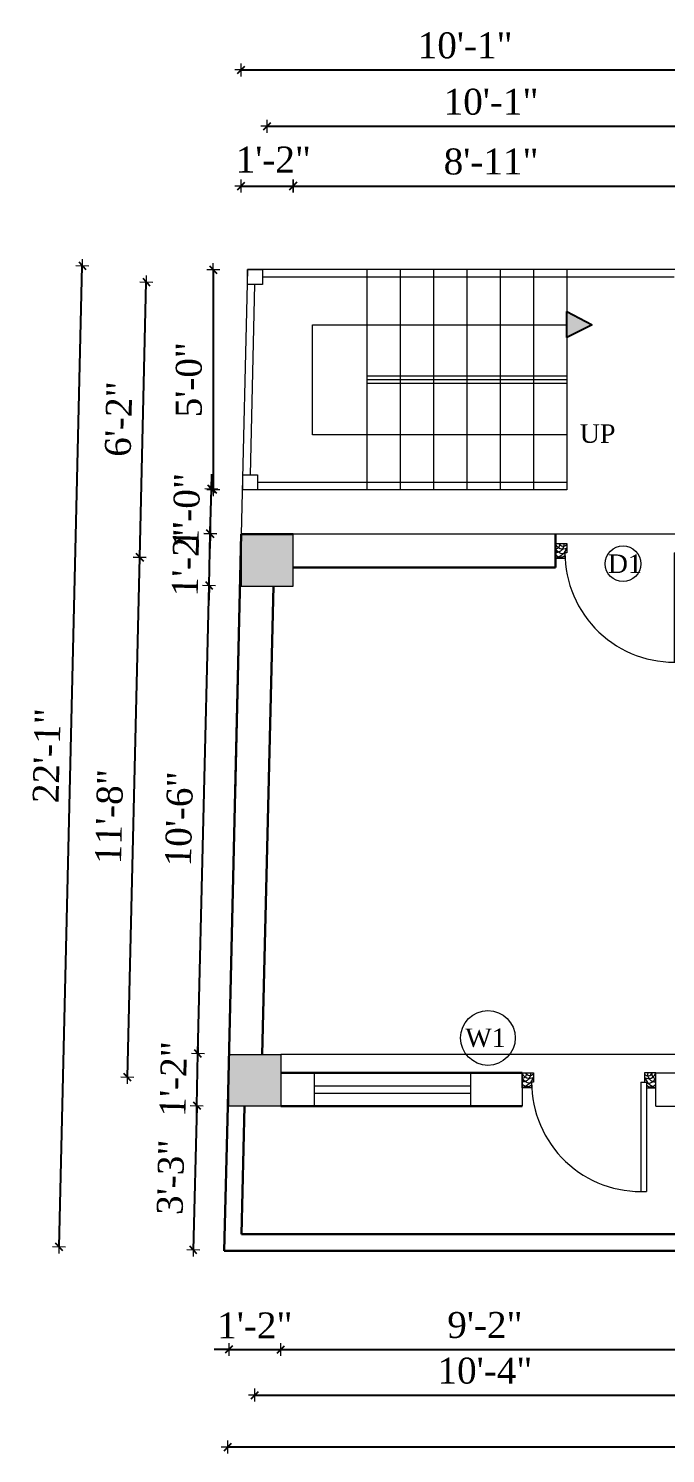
# Model space of a CAD drawing. Header units: inches. Extents: x 151827 to 346502, y -56182 to -23217.
# Drawn here: x 163094.3 to 163266.3, y -25759.8 to -25375.4 of the extents above; entities that cross this region are included whole.
import ezdxf

# ---------------------------------------------------------------- set-up
doc = ezdxf.new("R2010")
doc.units = ezdxf.units.IN
doc.header["$LTSCALE"] = 5
doc.header["$MEASUREMENT"] = 0
for name, color, linetype, lineweight in [('A-WALL', 7, 'Continuous', 9), ('Dimension', 7, 'Continuous', 18), ('DOOR', 62, 'Continuous', 0), ('Dw', 2, 'Continuous', 18)]:
    doc.layers.add(name, color=color, linetype=linetype, lineweight=lineweight)
doc.layers.add('dim line', color=7, linetype='Continuous', lineweight=15, true_color=0xfab2b2)
doc.layers.add('TEXT', color=6, linetype='Continuous')
doc.layers.add('WALL', color=7, linetype='Continuous')
doc.styles.add('ordinary', font='times.ttf')
doc.dimstyles.new('Copy of 96', dxfattribs={"dimtxt": 7, "dimasz": 4, "dimexe": 0.5, "dimexo": 0.5, "dimgap": 3, "dimtad": 1, "dimdec": 1, "dimzin": 11, "dimdsep": 46, "dimlunit": 4, "dimtxsty": 'ordinary', "dimblk": 'OBLIQUE', "dimcen": 0.09, "dimse1": 1, "dimse2": 1, "dimclrt": 6, "dimazin": 0, "dimtfac": 1, "dimtdec": 1, "dimtix": 1, "dimtmove": 2, "dimatfit": 3, "dimldrblk": 'leader', "dimfxl": 0.5, "dimfxlon": 1, "dimtolj": 1, "dimtzin": 0, "dimarcsym": 0})

# ---------------------------------------------------------------- blocks, each defined once
blk = doc.blocks.new('A$C27B36B59')
at = {"layer": 'DOOR'}
for p, q in [((0, 4), (0, 0)), ((2.5, 4), (0, 4)), ((2.5, 2.5), (2.5, 4)), ((0, 0), (3, 0)), ((3, 2.5), (2.5, 2.5)), ((3, 0), (3, 2.5))]:
    blk.add_line(p, q, dxfattribs=at)
for centre, radius, start, end in [((-1.4, -0.54), 4.75, 22.1411, 72.838), ((1.34, 2.09), 1.64, 45.138, 144.8948), ((2.21, 0.3), 2.49, 83.3149, 152.658), ((0.13, 0.37), 2.05, 349.4875, 93.6805), ((1.96, -0.47), 2.01, 58.7447, 166.495), ((-0.06, 0.32), 1.13, 343.542, 86.947), ((2.08, -0.4), 1.17, 38.2816, 160.1519)]:
    blk.add_arc(centre, radius, start, end, dxfattribs=at)
blk = doc.blocks.new('D2')
at = {"layer": 'DOOR'}
for p, q in [((74473.95, 24047.59), (74473.95, 24018.09)), ((74473.95, 24047.59), (74475.45, 24047.59)), ((74475.45, 24047.59), (74475.45, 24018.13))]:
    blk.add_line(p, q, dxfattribs=at)
blk.add_arc((74473.95, 24047.59), 29.5, 180, 272.9146, dxfattribs=at)
at = {"layer": 'DOOR', "xscale": -1, "rotation": 180}
blk.add_blockref('A$C27B36B59', (74441.95, 24050.09), dxfattribs=at)
at = {"layer": 'DOOR', "rotation": 180}
blk.add_blockref('A$C27B36B59', (74477.95, 24050.09), dxfattribs=at)
blk = doc.blocks.new('oblique')
at = {"color": 0, "lineweight": -2}
blk.add_line((0.25, 0.25), (-0.25, -0.25), dxfattribs=at)
at = {"layer": 'dim line', "lineweight": 9}
for p, q in [((-0.4375, 0), (0.4375, 0)), ((0, 0.4375), (0, -0.4375))]:
    blk.add_line(p, q, dxfattribs=at)
blk = doc.blocks.new('*D1075')
at = {"layer": 'A-WALL', "color": 0, "lineweight": -2, "ltscale": 50, "transparency": 16777216}
blk.add_line((163151.79, -25417.93), (163165.79, -25417.93), dxfattribs=at)
at = {"layer": 'Defpoints', "color": 0, "ltscale": 50, "transparency": 16777216}
for p in [(163165.79, -25417.93), (163151.79, -25511.87), (163165.79, -25511.87)]:
    blk.add_point(p, dxfattribs=at)
at = {"layer": 'A-WALL', "color": 0, "lineweight": -2, "ltscale": 50, "transparency": 16777216, "xscale": 4, "yscale": 4, "zscale": 4, "rotation": 180}
blk.add_blockref('oblique', (163151.79, -25417.93), dxfattribs=at)
at = {"layer": 'A-WALL', "color": 0, "lineweight": -2, "ltscale": 50, "transparency": 16777216, "xscale": 4, "yscale": 4, "zscale": 4}
blk.add_blockref('oblique', (163165.79, -25417.93), dxfattribs=at)
at = {"layer": 'A-WALL', "color": 6, "ltscale": 50, "transparency": 16777216, "insert": (163160.44, -25410.79), "char_height": 7, "attachment_point": 5, "style": 'ordinary'}
blk.add_mtext('\\A1;1\'-2"', dxfattribs=at)
blk = doc.blocks.new('_OBLIQUE')
at = {"color": 0, "linetype": 'ByBlock'}
blk.add_line((-0.5, -0.5), (0.5, 0.5), dxfattribs=at)
blk = doc.blocks.new('leader')
at = {"layer": 'Dimension'}
for p, q in [((0, -4.328), (0, 4.328)), ((-4.424, 0), (4.424, 0))]:
    blk.add_line(p, q, dxfattribs=at)
blk = doc.blocks.new('*D1076')
at = {"layer": 'A-WALL', "color": 0, "lineweight": -2, "ltscale": 5, "transparency": 16777216}
blk.add_line((163165.79, -25417.93), (163272.67, -25417.93), dxfattribs=at)
at = {"layer": 'Defpoints', "color": 0, "ltscale": 5, "transparency": 16777216}
for p in [(163272.67, -25417.93), (163272.67, -25440.49), (163165.79, -25511.87)]:
    blk.add_point(p, dxfattribs=at)
at = {"layer": 'A-WALL', "color": 0, "lineweight": -2, "ltscale": 5, "transparency": 16777216, "xscale": 4, "yscale": 4, "zscale": 4, "rotation": 180}
blk.add_blockref('oblique', (163165.79, -25417.93), dxfattribs=at)
at = {"layer": 'A-WALL', "color": 0, "lineweight": -2, "ltscale": 5, "transparency": 16777216, "xscale": 4, "yscale": 4, "zscale": 4}
blk.add_blockref('oblique', (163272.67, -25417.93), dxfattribs=at)
at = {"layer": 'A-WALL', "color": 6, "ltscale": 5, "transparency": 16777216, "insert": (163219.23, -25411.37), "char_height": 7, "attachment_point": 5, "style": 'ordinary'}
blk.add_mtext('\\A1;8\'-11"', dxfattribs=at)
blk = doc.blocks.new('*D1083')
at = {"layer": 'A-WALL', "color": 0, "lineweight": -2, "ltscale": 5, "transparency": 16777216}
blk.add_line((163158.79, -25401.8), (163279.67, -25401.8), dxfattribs=at)
at = {"layer": 'Defpoints', "color": 0, "ltscale": 5, "transparency": 16777216}
for p in [(163279.67, -25401.8), (163158.79, -25518.87), (163279.67, -25518.87)]:
    blk.add_point(p, dxfattribs=at)
at = {"layer": 'A-WALL', "color": 0, "lineweight": -2, "ltscale": 5, "transparency": 16777216, "xscale": 4, "yscale": 4, "zscale": 4, "rotation": 180}
blk.add_blockref('oblique', (163158.79, -25401.8), dxfattribs=at)
at = {"layer": 'A-WALL', "color": 0, "lineweight": -2, "ltscale": 5, "transparency": 16777216, "xscale": 4, "yscale": 4, "zscale": 4}
blk.add_blockref('oblique', (163279.67, -25401.8), dxfattribs=at)
at = {"layer": 'A-WALL', "color": 6, "ltscale": 5, "transparency": 16777216, "insert": (163219.23, -25395.24), "char_height": 7, "attachment_point": 5, "style": 'ordinary'}
blk.add_mtext('\\A1;10\'-1"', dxfattribs=at)
blk = doc.blocks.new('*D1086')
at = {"layer": 'A-WALL', "color": 0, "lineweight": -2, "ltscale": 5, "transparency": 16777216}
blk.add_line((163151.79, -25386.6), (163272.67, -25386.6), dxfattribs=at)
at = {"layer": 'Defpoints', "color": 0, "ltscale": 5, "transparency": 16777216}
for p in [(163272.67, -25386.6), (163272.67, -25440.49), (163151.79, -25511.87)]:
    blk.add_point(p, dxfattribs=at)
at = {"layer": 'A-WALL', "color": 0, "lineweight": -2, "ltscale": 5, "transparency": 16777216, "xscale": 4, "yscale": 4, "zscale": 4, "rotation": 180}
blk.add_blockref('oblique', (163151.79, -25386.6), dxfattribs=at)
at = {"layer": 'A-WALL', "color": 0, "lineweight": -2, "ltscale": 5, "transparency": 16777216, "xscale": 4, "yscale": 4, "zscale": 4}
blk.add_blockref('oblique', (163272.67, -25386.6), dxfattribs=at)
at = {"layer": 'A-WALL', "color": 6, "ltscale": 5, "transparency": 16777216, "insert": (163212.23, -25380.04), "char_height": 7, "attachment_point": 5, "style": 'ordinary'}
blk.add_mtext('\\A1;10\'-1"', dxfattribs=at)
blk = doc.blocks.new('*D1090')
at = {"layer": 'A-WALL', "color": 0, "lineweight": -2, "ltscale": 50, "transparency": 16777216}
for p, q in [((163148.46, -25731.76), (163144.46, -25731.76)), ((163148.46, -25731.76), (163162.46, -25731.76)), ((163162.46, -25731.76), (163166.46, -25731.76))]:
    blk.add_line(p, q, dxfattribs=at)
at = {"layer": 'Defpoints', "color": 0, "ltscale": 50, "transparency": 16777216}
for p in [(163148.46, -25666.15), (163162.46, -25666.15), (163162.46, -25731.76)]:
    blk.add_point(p, dxfattribs=at)
at = {"layer": 'A-WALL', "color": 0, "lineweight": -2, "ltscale": 50, "transparency": 16777216, "xscale": 4, "yscale": 4, "zscale": 4}
blk.add_blockref('oblique', (163148.46, -25731.76), dxfattribs=at)
at = {"layer": 'A-WALL', "color": 0, "lineweight": -2, "ltscale": 50, "transparency": 16777216, "xscale": 4, "yscale": 4, "zscale": 4, "rotation": 180}
blk.add_blockref('oblique', (163162.46, -25731.76), dxfattribs=at)
at = {"layer": 'A-WALL', "color": 6, "ltscale": 50, "transparency": 16777216, "insert": (163155.46, -25725.26), "char_height": 7, "attachment_point": 5, "style": 'ordinary'}
blk.add_mtext('\\A1;1\'-2"', dxfattribs=at)
blk = doc.blocks.new('*D1091')
at = {"layer": 'A-WALL', "color": 0, "lineweight": -2, "ltscale": 5, "transparency": 16777216}
blk.add_line((163162.46, -25731.76), (163272.67, -25731.76), dxfattribs=at)
at = {"layer": 'Defpoints', "color": 0, "ltscale": 5, "transparency": 16777216}
for p in [(163162.46, -25666.15), (163272.67, -25666.15), (163272.67, -25731.76)]:
    blk.add_point(p, dxfattribs=at)
at = {"layer": 'A-WALL', "color": 0, "lineweight": -2, "ltscale": 5, "transparency": 16777216, "xscale": 4, "yscale": 4, "zscale": 4, "rotation": 180}
blk.add_blockref('oblique', (163162.46, -25731.76), dxfattribs=at)
at = {"layer": 'A-WALL', "color": 0, "lineweight": -2, "ltscale": 5, "transparency": 16777216, "xscale": 4, "yscale": 4, "zscale": 4}
blk.add_blockref('oblique', (163272.67, -25731.76), dxfattribs=at)
at = {"layer": 'A-WALL', "color": 6, "ltscale": 5, "transparency": 16777216, "insert": (163217.57, -25725.19), "char_height": 7, "attachment_point": 5, "style": 'ordinary'}
blk.add_mtext('\\A1;9\'-2"', dxfattribs=at)
blk = doc.blocks.new('*D1100')
at = {"layer": 'A-WALL', "color": 0, "lineweight": -2, "ltscale": 5, "transparency": 16777216}
blk.add_line((163155.46, -25744.07), (163279.67, -25744.07), dxfattribs=at)
at = {"layer": 'Defpoints', "color": 0, "ltscale": 5, "transparency": 16777216}
for p in [(163155.46, -25659.15), (163279.67, -25659.15), (163279.67, -25744.07)]:
    blk.add_point(p, dxfattribs=at)
at = {"layer": 'A-WALL', "color": 0, "lineweight": -2, "ltscale": 5, "transparency": 16777216, "xscale": 4, "yscale": 4, "zscale": 4, "rotation": 180}
blk.add_blockref('oblique', (163155.46, -25744.07), dxfattribs=at)
at = {"layer": 'A-WALL', "color": 0, "lineweight": -2, "ltscale": 5, "transparency": 16777216, "xscale": 4, "yscale": 4, "zscale": 4}
blk.add_blockref('oblique', (163279.67, -25744.07), dxfattribs=at)
at = {"layer": 'A-WALL', "color": 6, "ltscale": 5, "transparency": 16777216, "insert": (163217.57, -25737.51), "char_height": 7, "attachment_point": 5, "style": 'ordinary'}
blk.add_mtext('\\A1;10\'-4"', dxfattribs=at)
blk = doc.blocks.new('*D1104')
at = {"layer": 'A-WALL', "color": 0, "lineweight": -2, "ltscale": 5, "transparency": 16777216}
blk.add_line((163514.93, -25758.06), (163148.13, -25758.06), dxfattribs=at)
at = {"layer": 'Defpoints', "color": 0, "ltscale": 5, "transparency": 16777216}
for p in [(163148.13, -25666.15), (163514.93, -25666.15), (163148.13, -25758.06)]:
    blk.add_point(p, dxfattribs=at)
at = {"layer": 'A-WALL', "color": 0, "lineweight": -2, "ltscale": 5, "transparency": 16777216, "xscale": 4, "yscale": 4, "zscale": 4, "rotation": 180}
blk.add_blockref('oblique', (163148.13, -25758.06), dxfattribs=at)
at = {"layer": 'A-WALL', "color": 0, "lineweight": -2, "ltscale": 5, "transparency": 16777216, "xscale": 4, "yscale": 4, "zscale": 4}
blk.add_blockref('oblique', (163514.93, -25758.06), dxfattribs=at)
at = {"layer": 'A-WALL', "color": 6, "ltscale": 5, "transparency": 16777216, "insert": (163331.53, -25751.49), "char_height": 7, "attachment_point": 5, "style": 'ordinary'}
blk.add_mtext('\\A1;30\'-7"', dxfattribs=at)
blk = doc.blocks.new('*D1106')
at = {"layer": 'A-WALL', "color": 0, "lineweight": -2, "ltscale": 5, "transparency": 16777216}
blk.add_line((163144.23, -25440.49), (163144.23, -25499.87), dxfattribs=at)
at = {"layer": 'Defpoints', "color": 0, "ltscale": 5, "transparency": 16777216}
for p in [(163153.48, -25440.49), (163144.23, -25499.87), (163152.07, -25499.87)]:
    blk.add_point(p, dxfattribs=at)
at = {"layer": 'A-WALL', "color": 0, "lineweight": -2, "ltscale": 5, "transparency": 16777216, "xscale": 4, "yscale": 4, "zscale": 4}
for p, rotation in [((163144.23, -25440.49), 90), ((163144.23, -25499.87), 270)]:
    blk.add_blockref('oblique', p, dxfattribs=dict(at, rotation=rotation))
at = {"layer": 'A-WALL', "color": 6, "ltscale": 5, "transparency": 16777216, "insert": (163137.67, -25470.18), "char_height": 7, "attachment_point": 5, "rotation": 90, "style": 'ordinary'}
blk.add_mtext('\\A1;5\'-0"', dxfattribs=at)
blk = doc.blocks.new('*D1157')
at = {"layer": 'A-WALL', "color": 0, "lineweight": -2, "ltscale": 50, "transparency": 16777216}
for p, q in [((163140.1, -25651.95), (163140.19, -25647.96)), ((163139.77, -25665.95), (163140.1, -25651.95)), ((163139.77, -25665.95), (163139.67, -25669.95))]:
    blk.add_line(p, q, dxfattribs=at)
at = {"layer": 'Defpoints', "color": 0, "ltscale": 50, "transparency": 16777216}
for p in [(163140.1, -25651.95), (163148.46, -25652.15), (163148.13, -25666.15)]:
    blk.add_point(p, dxfattribs=at)
at = {"layer": 'A-WALL', "color": 0, "lineweight": -2, "ltscale": 50, "transparency": 16777216, "xscale": 4, "yscale": 4, "zscale": 4}
for p, rotation in [((163140.1, -25651.95), 268.6423816929436), ((163139.77, -25665.95), 88.64238169294363)]:
    blk.add_blockref('oblique', p, dxfattribs=dict(at, rotation=rotation))
at = {"layer": 'A-WALL', "color": 6, "ltscale": 50, "transparency": 16777216, "insert": (163133.43, -25658.8), "char_height": 7, "attachment_point": 5, "rotation": 88.6424, "style": 'ordinary'}
blk.add_mtext('\\A1;1\'-2"', dxfattribs=at)
blk = doc.blocks.new('*D1158')
at = {"layer": 'A-WALL', "color": 0, "lineweight": -2, "ltscale": 5, "transparency": 16777216}
blk.add_line((163140.1, -25651.95), (163143.09, -25525.66), dxfattribs=at)
at = {"layer": 'Defpoints', "color": 0, "ltscale": 5, "transparency": 16777216}
for p in [(163143.09, -25525.66), (163151.79, -25525.87), (163148.46, -25652.15)]:
    blk.add_point(p, dxfattribs=at)
at = {"layer": 'A-WALL', "color": 0, "lineweight": -2, "ltscale": 5, "transparency": 16777216, "xscale": 4, "yscale": 4, "zscale": 4}
for p, rotation in [((163143.09, -25525.66), 88.64238169298139), ((163140.1, -25651.95), 268.6423816929814)]:
    blk.add_blockref('oblique', p, dxfattribs=dict(at, rotation=rotation))
at = {"layer": 'A-WALL', "color": 6, "ltscale": 5, "transparency": 16777216, "insert": (163135.04, -25588.65), "char_height": 7, "attachment_point": 5, "rotation": 88.6424, "style": 'ordinary'}
blk.add_mtext('\\A1;10\'-6"', dxfattribs=at)
blk = doc.blocks.new('*D1159')
at = {"layer": 'A-WALL', "color": 0, "lineweight": -2, "ltscale": 5, "transparency": 16777216}
for p, q in [((163143.42, -25511.67), (163143.52, -25507.67)), ((163143.09, -25525.66), (163143.42, -25511.67)), ((163143.09, -25525.66), (163143, -25529.66))]:
    blk.add_line(p, q, dxfattribs=at)
at = {"layer": 'Defpoints', "color": 0, "ltscale": 5, "transparency": 16777216}
for p in [(163143.42, -25511.67), (163151.79, -25511.87), (163151.79, -25525.87)]:
    blk.add_point(p, dxfattribs=at)
at = {"layer": 'A-WALL', "color": 0, "lineweight": -2, "ltscale": 5, "transparency": 16777216, "xscale": 4, "yscale": 4, "zscale": 4}
for p, rotation in [((163143.42, -25511.67), 268.6423816929814), ((163143.09, -25525.66), 88.64238169298143)]:
    blk.add_blockref('oblique', p, dxfattribs=dict(at, rotation=rotation))
at = {"layer": 'A-WALL', "color": 6, "ltscale": 5, "transparency": 16777216, "insert": (163136.76, -25518.51), "char_height": 7, "attachment_point": 5, "rotation": 88.6424, "style": 'ordinary'}
blk.add_mtext('\\A1;1\'-2"', dxfattribs=at)
blk = doc.blocks.new('*D952')
at = {"layer": 'A-WALL', "color": 0, "lineweight": -2, "ltscale": 5, "transparency": 16777216}
blk.add_line((163121.06, -25658.34), (163124.39, -25518.06), dxfattribs=at)
at = {"layer": 'Defpoints', "color": 0, "ltscale": 5, "transparency": 16777216}
for p in [(163124.39, -25518.06), (163158.79, -25518.87), (163155.46, -25659.15)]:
    blk.add_point(p, dxfattribs=at)
at = {"layer": 'A-WALL', "color": 0, "lineweight": -2, "ltscale": 5, "transparency": 16777216, "xscale": 4, "yscale": 4, "zscale": 4}
for p, rotation in [((163124.39, -25518.06), 88.64238169299772), ((163121.06, -25658.34), 268.6423816929977)]:
    blk.add_blockref('oblique', p, dxfattribs=dict(at, rotation=rotation))
at = {"layer": 'A-WALL', "color": 6, "ltscale": 5, "transparency": 16777216, "insert": (163116.17, -25588.04), "char_height": 7, "attachment_point": 5, "rotation": 88.6424, "style": 'ordinary'}
blk.add_mtext('\\A1;11\'-8"', dxfattribs=at)
blk = doc.blocks.new('*D953')
at = {"layer": 'A-WALL', "color": 0, "lineweight": -2, "ltscale": 5, "transparency": 16777216}
for p, q in [((163143.71, -25499.67), (163143.8, -25495.67)), ((163143.42, -25511.67), (163143.71, -25499.67)), ((163143.42, -25511.67), (163143.33, -25515.67))]:
    blk.add_line(p, q, dxfattribs=at)
at = {"layer": 'Defpoints', "color": 0, "ltscale": 5, "transparency": 16777216}
for p in [(163143.71, -25499.67), (163152.07, -25499.87), (163151.79, -25511.87)]:
    blk.add_point(p, dxfattribs=at)
at = {"layer": 'A-WALL', "color": 0, "lineweight": -2, "ltscale": 5, "transparency": 16777216, "xscale": 4, "yscale": 4, "zscale": 4}
for p, rotation in [((163143.71, -25499.67), 268.6423816929814), ((163143.42, -25511.67), 88.64238169298143)]:
    blk.add_blockref('oblique', p, dxfattribs=dict(at, rotation=rotation))
at = {"layer": 'A-WALL', "color": 6, "ltscale": 5, "transparency": 16777216, "insert": (163137.01, -25505.52), "char_height": 7, "attachment_point": 5, "rotation": 88.6424, "style": 'ordinary'}
blk.add_mtext('\\A1;1\'-0"', dxfattribs=at)
blk = doc.blocks.new('*D1160')
at = {"layer": 'A-WALL', "color": 0, "lineweight": -2, "ltscale": 5, "transparency": 16777216}
blk.add_line((163139.77, -25665.95), (163138.84, -25704.95), dxfattribs=at)
at = {"layer": 'Defpoints', "color": 0, "ltscale": 5, "transparency": 16777216}
for p in [(163148.13, -25666.15), (163138.84, -25704.95), (163147.21, -25705.15)]:
    blk.add_point(p, dxfattribs=at)
at = {"layer": 'A-WALL', "color": 0, "lineweight": -2, "ltscale": 5, "transparency": 16777216, "xscale": 4, "yscale": 4, "zscale": 4}
for p, rotation in [((163139.77, -25665.95), 88.64238169298143), ((163138.84, -25704.95), 268.6423816929814)]:
    blk.add_blockref('oblique', p, dxfattribs=dict(at, rotation=rotation))
at = {"layer": 'A-WALL', "color": 6, "ltscale": 5, "transparency": 16777216, "insert": (163132.74, -25685.3), "char_height": 7, "attachment_point": 5, "rotation": 88.6424, "style": 'ordinary'}
blk.add_mtext('\\A1;3\'-3"', dxfattribs=at)
blk = doc.blocks.new('*D954')
at = {"layer": 'A-WALL', "color": 0, "lineweight": -2, "ltscale": 5, "transparency": 16777216}
blk.add_line((163124.39, -25518.06), (163126.15, -25443.85), dxfattribs=at)
at = {"layer": 'Defpoints', "color": 0, "ltscale": 5, "transparency": 16777216}
for p in [(163126.15, -25443.85), (163279.67, -25447.49), (163158.79, -25518.87)]:
    blk.add_point(p, dxfattribs=at)
at = {"layer": 'A-WALL', "color": 0, "lineweight": -2, "ltscale": 5, "transparency": 16777216, "xscale": 4, "yscale": 4, "zscale": 4}
for p, rotation in [((163126.15, -25443.85), 88.64238169298139), ((163124.39, -25518.06), 268.6423816929814)]:
    blk.add_blockref('oblique', p, dxfattribs=dict(at, rotation=rotation))
at = {"layer": 'A-WALL', "color": 6, "ltscale": 5, "transparency": 16777216, "insert": (163118.71, -25480.8), "char_height": 7, "attachment_point": 5, "rotation": 88.6424, "style": 'ordinary'}
blk.add_mtext('\\A1;6\'-2"', dxfattribs=at)
blk = doc.blocks.new('*D955')
at = {"layer": 'A-WALL', "color": 0, "lineweight": -2, "ltscale": 5, "transparency": 16777216}
blk.add_line((163102.61, -25704.1), (163108.88, -25439.43), dxfattribs=at)
at = {"layer": 'Defpoints', "color": 0, "ltscale": 5, "transparency": 16777216}
for p in [(163108.88, -25439.43), (163153.48, -25440.49), (163147.21, -25705.15)]:
    blk.add_point(p, dxfattribs=at)
at = {"layer": 'A-WALL', "color": 0, "lineweight": -2, "ltscale": 5, "transparency": 16777216, "xscale": 4, "yscale": 4, "zscale": 4}
for p, rotation in [((163108.88, -25439.43), 88.64238169298139), ((163102.61, -25704.1), 268.6423816929814)]:
    blk.add_blockref('oblique', p, dxfattribs=dict(at, rotation=rotation))
at = {"layer": 'A-WALL', "color": 6, "ltscale": 5, "transparency": 16777216, "insert": (163099.25, -25571.61), "char_height": 7, "attachment_point": 5, "rotation": 88.6424, "style": 'ordinary'}
blk.add_mtext('\\A1;22\'-1"', dxfattribs=at)

msp = doc.modelspace()

# ---------------------------------------------------------------- hatches: boundary and pattern name
at = {"ltscale": 5}
msp.add_hatch(color=256, dxfattribs=at).paths.add_polyline_path([(163239.67, -25458.76), (163239.67, -25451.75), (163246.56, -25455.33)])
at = {"layer": 'WALL', "linetype": 'ByBlock', "ltscale": 5, "true_color": 0xf8991e}
h = msp.add_hatch(color=30, dxfattribs=at)
h.dxf.hatch_style = 1
h.paths.add_polyline_path([(163151.79, -25525.87), (163165.79, -25525.87), (163165.79, -25511.87), (163151.79, -25511.87)])
h = msp.add_hatch(color=30, dxfattribs=at)
h.dxf.hatch_style = 1
h.paths.add_polyline_path([(163148.46, -25652.15), (163148.46, -25666.15), (163162.46, -25666.15), (163162.46, -25652.15)])

# ---------------------------------------------------------------- linework, layer by layer
at = {"ltscale": 5}
for p, q in [((163239.67, -25458.76, -72.71), (163239.67, -25451.75, -72.71)), ((163239.67, -25451.75, -72.71), (163246.56, -25455.33, -72.71)), ((163246.56, -25455.33, -72.71), (163239.67, -25458.76, -72.71))]:
    msp.add_line(p, q, dxfattribs=at)
at = {"layer": 'A-WALL', "ltscale": 5}
for p, q in [((163153.48, -25440.49, -72.71), (163151.79, -25511.87, -72.71)), ((163272.67, -25440.49, -72.71), (163153.48, -25440.49, -72.71)), ((163185.67, -25440.49, -72.71), (163185.67, -25499.87, -72.71)), ((163194.67, -25440.49, -72.71), (163194.67, -25499.87, -72.71)), ((163203.67, -25440.49, -72.71), (163203.67, -25499.87, -72.71)), ((163212.67, -25440.49, -72.71), (163212.67, -25499.87, -72.71)), ((163221.67, -25440.49, -72.71), (163221.67, -25499.87, -72.71)), ((163230.67, -25440.49, -72.71), (163230.67, -25499.87, -72.71)), ((163239.67, -25440.49, -72.71), (163239.67, -25470.18, -72.71)), ((163155.39, -25444.49, -72.71), (163154.17, -25495.87, -72.71)), ((163268.67, -25442.49, -72.71), (163157.48, -25442.49, -72.71)), ((163171.06, -25485.02, -72.71), (163171.06, -25455.33, -72.71)), ((163171.06, -25455.33, -72.71), (163239.67, -25455.33, -72.71)), ((163239.67, -25469.18, -72.71), (163185.67, -25469.18, -72.71)), ((163239.67, -25470.18, -72.71), (163185.67, -25470.18, -72.71)), ((163239.67, -25471.18, -72.71), (163185.67, -25471.18, -72.71)), ((163239.67, -25470.18, -72.71), (163239.67, -25499.87, -72.71)), ((163239.67, -25485.02, -72.71), (163171.06, -25485.02, -72.71)), ((163239.67, -25497.87, -72.71), (163156.17, -25497.87, -72.71)), ((163239.67, -25499.87, -72.71), (163152.07, -25499.87, -72.71)), ((163272.67, -25511.87, -72.71), (163151.79, -25511.87, -72.71)), ((163272.67, -25652.15, -72.71), (163162.46, -25652.15, -72.71)), ((163171.46, -25657.15, -72.71), (163171.46, -25666.15, -72.71)), ((163213.67, -25657.15, -72.71), (163213.67, -25666.15, -72.71)), ((163227.67, -25657.15, -72.71), (163227.67, -25666.15, -72.71)), ((163263.67, -25657.15, -72.71), (163272.67, -25657.15, -72.71)), ((163263.67, -25666.15, -72.71), (163263.67, -25657.15, -72.71)), ((163148.46, -25666.15, -72.71), (163148.13, -25666.15, -72.71)), ((163263.67, -25666.15, -72.71), (163272.67, -25666.15, -72.71))]:
    msp.add_line(p, q, dxfattribs=at)
at = {"layer": 'A-WALL', "lineweight": 30}
for p, q in [((163151.79, -25511.87, -72.71), (163148.13, -25666.15, -72.71)), ((163165.79, -25511.87, -72.71), (163151.79, -25511.87, -72.71)), ((163236.67, -25520.87, -72.71), (163236.67, -25511.87, -72.71)), ((163165.79, -25520.87, -72.71), (163236.67, -25520.87, -72.71)), ((163160.46, -25525.87, -72.71), (163157.47, -25652.15, -72.71)), ((163150.13, -25581.8, -72.71), (163151.15, -25538.81, -72.71)), ((163227.67, -25657.15, -72.71), (163162.46, -25657.15, -72.71)), ((163148.13, -25666.15, -72.71), (163147.21, -25705.15, -72.71)), ((163152.63, -25666.15, -72.71), (163151.82, -25700.65, -72.71)), ((163227.67, -25666.15, -72.71), (163162.46, -25666.15, -72.71)), ((163282.17, -25700.65, -72.71), (163151.82, -25700.65, -72.71)), ((163286.67, -25705.15, -72.71), (163147.21, -25705.15, -72.71))]:
    msp.add_line(p, q, dxfattribs=at)
at = {"layer": 'A-WALL', "ltscale": 5, "elevation": -72.71}
for points in [[(163153.48, -25440.49), (163157.48, -25440.49), (163157.48, -25444.49), (163153.48, -25444.49)], [(163152.17, -25495.87), (163156.17, -25495.87), (163156.17, -25499.87), (163152.17, -25499.87)], [(163151.79, -25525.87), (163165.79, -25525.87), (163165.79, -25511.87), (163151.79, -25511.87)], [(163148.46, -25652.15), (163162.46, -25652.15), (163162.46, -25666.15), (163148.46, -25666.15)]]:
    msp.add_lwpolyline(points, close=True, dxfattribs=at)
at = {"layer": 'A-WALL', "ltscale": 5}
for centre, radius in [((163254.85, -25519.82, -72.71), 4.82), ((163218.39, -25647.73, -72.71), 7.38)]:
    msp.add_circle(centre, radius, dxfattribs=at)
at = {"layer": 'Dw', "color": 3}
for p, q in [((163171.46, -25660.65, -72.71), (163213.67, -25660.65, -72.71)), ((163171.46, -25662.65, -72.71), (163213.67, -25662.65, -72.71))]:
    msp.add_line(p, q, dxfattribs=at)

# ---------------------------------------------------------------- block references
at = {"layer": 'WALL', "color": 2, "linetype": 'ByBlock'}
for p in [(88794.72, -49564.46, -72.71), (88785.72, -49707.24, -72.71)]:
    msp.add_blockref('D2', p, dxfattribs=at)

# ---------------------------------------------------------------- texts
at = {"layer": 'TEXT', "style": 'ordinary'}
for s, p in [('UP', (163243.17, -25487.21, -72.71)), ('D1', (163250.73, -25522.31, -72.71)), ('W1', (163212.27, -25650.18, -72.71))]:
    msp.add_text(s, height=5, dxfattribs=at).set_placement(p)

# ---------------------------------------------------------------- dimensions: what is measured, and where the dimension line sits
at = {"layer": 'A-WALL', "ltscale": 5}
for base, p1, p2, picture, middle in [((163272.67, -25386.6, -72.71), (163151.79, -25511.87, -72.71), (163272.67, -25440.49, -72.71), '*D1086', (163212.23, -25380.04, -72.71)), ((163279.67, -25401.8, -72.71), (163158.79, -25518.87, -72.71), (163279.67, -25518.87, -72.71), '*D1083', (163219.23, -25395.24, -72.71)), ((163272.67, -25417.93, -72.71), (163165.79, -25511.87, -72.71), (163272.67, -25440.49, -72.71), '*D1076', (163219.23, -25411.37, -72.71)), ((163279.67, -25744.07, -72.71), (163155.46, -25659.15, -72.71), (163279.67, -25659.15, -72.71), '*D1100', (163217.57, -25737.51, -72.71)), ((163148.13, -25758.06, -72.71), (163514.93, -25666.15, -72.71), (163148.13, -25666.15, -72.71), '*D1104', (163331.53, -25751.49, -72.71)), ((163272.67, -25731.76, -72.71), (163162.46, -25666.15, -72.71), (163272.67, -25666.15, -72.71), '*D1091', (163217.57, -25725.19, -72.71))]:
    dim = msp.add_linear_dim(base=base, p1=p1, p2=p2, dimstyle='Copy of 96', override={"dimdec": 0, "dimblk": 'oblique', "dimtdec": 0, "dimarcsym": 1}, dxfattribs=at)
    dim.commit()
    dim.dimension.update_dxf_attribs({"geometry": picture, "text_midpoint": middle})
at = {"layer": 'A-WALL', "ltscale": 50}
dim = msp.add_linear_dim(base=(163165.79, -25417.93, -72.71), p1=(163151.79, -25511.87, -72.71), p2=(163165.79, -25511.87, -72.71), dimstyle='Copy of 96', override={"dimdec": 0, "dimblk": 'oblique', "dimtdec": 0, "dimarcsym": 1}, dxfattribs=at)
dim.commit()
dim.dimension.update_dxf_attribs({"geometry": '*D1075', "text_midpoint": (163160.44, -25410.79, -72.71), "dimtype": 160})
at = {"layer": 'A-WALL', "ltscale": 5}
for base, p1, p2, picture, middle in [((163108.88, -25439.43, -72.71), (163147.21, -25705.15, -72.71), (163153.48, -25440.49, -72.71), '*D955', (163099.25, -25571.61, -72.71)), ((163126.15, -25443.85, -72.71), (163158.79, -25518.87, -72.71), (163279.67, -25447.49, -72.71), '*D954', (163118.71, -25480.8, -72.71)), ((163143.71, -25499.67, -72.71), (163151.79, -25511.87, -72.71), (163152.07, -25499.87, -72.71), '*D953', (163137.01, -25505.52, -72.71)), ((163143.42, -25511.67, -72.71), (163151.79, -25525.87, -72.71), (163151.79, -25511.87, -72.71), '*D1159', (163136.76, -25518.51, -72.71)), ((163143.09, -25525.66, -72.71), (163148.46, -25652.15, -72.71), (163151.79, -25525.87, -72.71), '*D1158', (163135.04, -25588.65, -72.71)), ((163138.84, -25704.95, -72.71), (163148.13, -25666.15, -72.71), (163147.21, -25705.15, -72.71), '*D1160', (163132.74, -25685.3, -72.71))]:
    dim = msp.add_linear_dim(base=base, p1=p1, p2=p2, angle=268.6424, dimstyle='Copy of 96', override={"dimdec": 0, "dimblk": 'oblique', "dimtdec": 0, "dimarcsym": 1}, dxfattribs=at)
    dim.commit()
    dim.dimension.update_dxf_attribs({"geometry": picture, "text_midpoint": middle})
dim = msp.add_linear_dim(base=(163144.23, -25499.87, -72.71), p1=(163153.48, -25440.49, -72.71), p2=(163152.07, -25499.87, -72.71), angle=90, text='5\'-0"', dimstyle='Copy of 96', override={"dimdec": 0, "dimblk": 'oblique', "dimtdec": 0, "dimarcsym": 1}, dxfattribs=at)
dim.commit()
dim.dimension.update_dxf_attribs({"geometry": '*D1106', "text_midpoint": (163137.67, -25470.18, -72.71)})
dim = msp.add_aligned_dim(p1=(163155.46, -25659.15, -72.71), p2=(163158.79, -25518.87, -72.71), distance=34.41, dimstyle='Copy of 96', override={"dimdec": 0, "dimblk": 'oblique', "dimtdec": 0, "dimarcsym": 1}, dxfattribs=at)
dim.commit()
dim.dimension.update_dxf_attribs({"geometry": '*D952', "text_midpoint": (163116.17, -25588.04, -72.71)})
at = {"layer": 'A-WALL', "ltscale": 50}
dim = msp.add_aligned_dim(p1=(163148.13, -25666.15, -72.71), p2=(163148.46, -25652.15, -72.71), distance=8.37, dimstyle='Copy of 96', override={"dimdec": 0, "dimblk": 'oblique', "dimtdec": 0, "dimarcsym": 1}, dxfattribs=at)
dim.commit()
dim.dimension.update_dxf_attribs({"geometry": '*D1157', "text_midpoint": (163133.43, -25658.8, -72.71)})
dim = msp.add_linear_dim(base=(163162.46, -25731.76, -72.71), p1=(163148.46, -25666.15, -72.71), p2=(163162.46, -25666.15, -72.71), dimstyle='Copy of 96', override={"dimdec": 0, "dimblk": 'oblique', "dimtdec": 0, "dimarcsym": 1}, dxfattribs=at)
dim.commit()
dim.dimension.update_dxf_attribs({"geometry": '*D1090', "text_midpoint": (163155.46, -25725.26, -72.71)})

doc.saveas('drawing.dxf')
